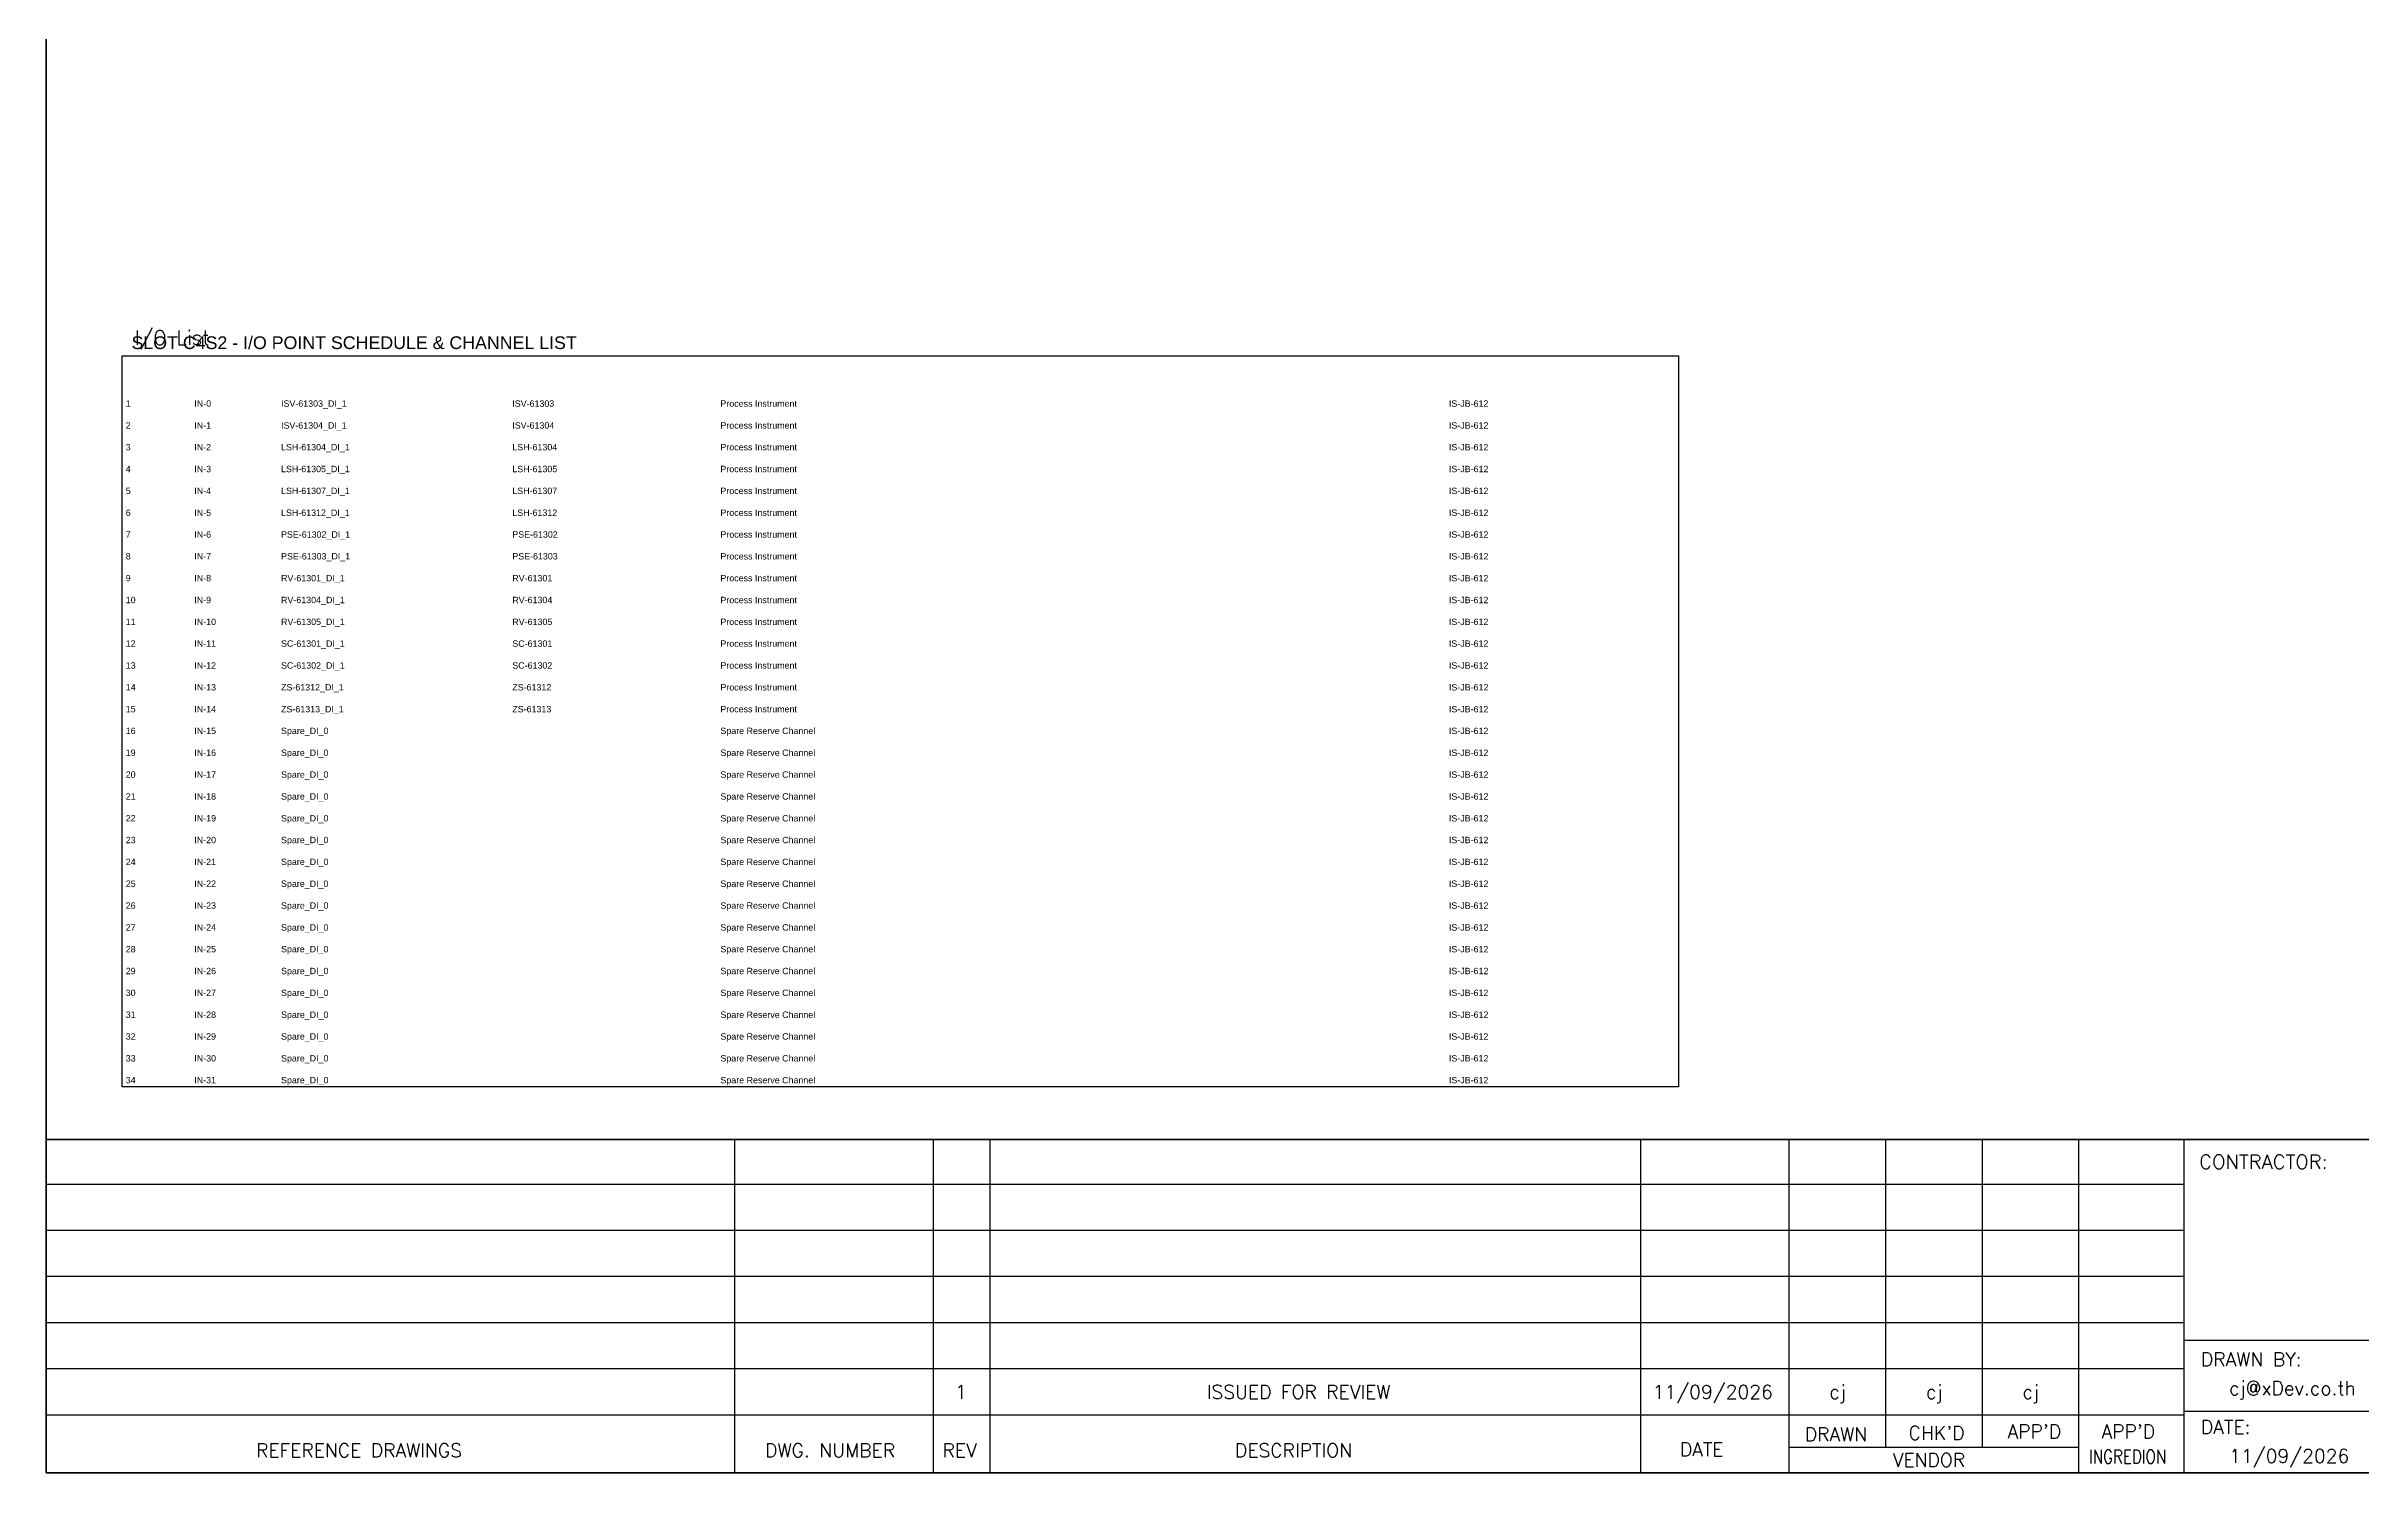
# Model space of a CAD drawing. Header units: millimetres. Extents: x 0 to 66793, y 0 to 2820.
# Drawn here: x 20967 to 22969, y 0 to 1234 of the extents above; entities that cross this region are included whole.
import ezdxf
from ezdxf.enums import TextEntityAlignment as Align

# ---------------------------------------------------------------- set-up
doc = ezdxf.new("R2010")
doc.units = ezdxf.units.MM
for name, color, linetype in [('GT_1', 9, 'Continuous'), ('HELPPOINT', 7, 'Continuous'), ('MEMBER', 7, 'Continuous')]:
    doc.layers.add(name, color=color, linetype=linetype)
doc.styles.add('ROMANS', font='romans.shx', dxfattribs={"width": 0.85, "height": 25})
doc.styles.get("Standard").update_dxf_attribs({"font": 'arial.ttf'})

msp = doc.modelspace()

# ---------------------------------------------------------------- linework, layer by layer
msp.add_lwpolyline([(21032.2, 965.9), (22378, 965.9), (22378, 333.8), (21032.2, 333.8)], close=True)
at = {"layer": 'GT_1', "color": 4}
for p, q in [((21561.9, 0), (21561.9, 288.2)), ((21733.8, 0), (21733.8, 288.2)), ((21782.9, 0), (21782.9, 288.2)), ((22345.6, 0), (22345.6, 288.2)), ((22473.9, 0), (22473.9, 288.2)), ((22557.5, 21.8), (22557.5, 288.2)), ((22641, 21.8), (22641, 288.2)), ((22724.3, 0), (22724.3, 288.2)), ((22815.3, 0), (22815.3, 288.2)), ((22815.3, 249.3), (20966.5, 249.3)), ((22815.3, 209.5), (20966.5, 209.5)), ((22815.3, 169.6), (20966.5, 169.6)), ((22815.3, 129.7), (20966.5, 129.7)), ((23602.3, 114.3), (22815.3, 114.3)), ((22815.3, 89.7), (20966.5, 89.7)), ((22815.2, 49.8), (20966.5, 49.8)), ((23602.3, 52.9), (22815.3, 52.9)), ((22724.3, 21.8), (22473.9, 21.8))]:
    msp.add_line(p, q, dxfattribs=at)
at = {"layer": 'HELPPOINT', "color": 4, "lineweight": 35}
for p, q in [((20966.5, 0), (20966.5, 2704.2)), ((20966.5, 0), (20966.5, 2704.2)), ((24859.8, 0), (20966.5, 0)), ((24859.8, 0), (20966.5, 0))]:
    msp.add_line(p, q, dxfattribs=at)
at = {"layer": 'MEMBER', "color": 4, "lineweight": 35}
msp.add_line((20966.5, 288.2), (24859.8, 288.2), dxfattribs=at)
msp.add_line((20966.5, 288.2), (24859.8, 288.2), dxfattribs=at)

# ---------------------------------------------------------------- texts
at = {"color": 2}
msp.add_text('SLOT C4S2 - I/O POINT SCHEDULE & CHANNEL LIST', height=11, dxfattribs=at).set_placement((21040.2, 971.9))
at = {"color": 7}
for s, p in [('1', (21035.2, 922)), ('IN-0', (21094.5, 922)), ('ISV-61303_DI_1', (21169.5, 922)), ('ISV-61303', (21369.5, 922)), ('Process Instrument', (21549.5, 922)), ('IS-JB-612', (22179.5, 922)), ('2', (21035.2, 903.1)), ('IN-1', (21094.5, 903.1)), ('ISV-61304_DI_1', (21169.5, 903.1)), ('ISV-61304', (21369.5, 903.1)), ('Process Instrument', (21549.5, 903.1)), ('IS-JB-612', (22179.5, 903.1)), ('3', (21035.2, 884.3)), ('IN-2', (21094.5, 884.3)), ('LSH-61304_DI_1', (21169.5, 884.3)), ('LSH-61304', (21369.5, 884.3)), ('Process Instrument', (21549.5, 884.3)), ('IS-JB-612', (22179.5, 884.3)), ('4', (21035.2, 865.4)), ('IN-3', (21094.5, 865.4)), ('LSH-61305_DI_1', (21169.5, 865.4)), ('LSH-61305', (21369.5, 865.4)), ('Process Instrument', (21549.5, 865.4)), ('IS-JB-612', (22179.5, 865.4)), ('5', (21035.2, 846.5)), ('IN-4', (21094.5, 846.5)), ('LSH-61307_DI_1', (21169.5, 846.5)), ('LSH-61307', (21369.5, 846.5)), ('Process Instrument', (21549.5, 846.5)), ('IS-JB-612', (22179.5, 846.5)), ('6', (21035.2, 827.6)), ('IN-5', (21094.5, 827.6)), ('LSH-61312_DI_1', (21169.5, 827.6)), ('LSH-61312', (21369.5, 827.6)), ('Process Instrument', (21549.5, 827.6)), ('IS-JB-612', (22179.5, 827.6)), ('7', (21035.2, 808.8)), ('IN-6', (21094.5, 808.8)), ('PSE-61302_DI_1', (21169.5, 808.8)), ('PSE-61302', (21369.5, 808.8)), ('Process Instrument', (21549.5, 808.8)), ('IS-JB-612', (22179.5, 808.8)), ('8', (21035.2, 789.9)), ('IN-7', (21094.5, 789.9)), ('PSE-61303_DI_1', (21169.5, 789.9)), ('PSE-61303', (21369.5, 789.9)), ('Process Instrument', (21549.5, 789.9)), ('IS-JB-612', (22179.5, 789.9)), ('9', (21035.2, 771)), ('IN-8', (21094.5, 771)), ('RV-61301_DI_1', (21169.5, 771)), ('RV-61301', (21369.5, 771)), ('Process Instrument', (21549.5, 771)), ('IS-JB-612', (22179.5, 771)), ('10', (21035.2, 752.1)), ('IN-9', (21094.5, 752.1)), ('RV-61304_DI_1', (21169.5, 752.1)), ('RV-61304', (21369.5, 752.1)), ('Process Instrument', (21549.5, 752.1)), ('IS-JB-612', (22179.5, 752.1)), ('11', (21035.2, 733.2)), ('IN-10', (21094.5, 733.2)), ('RV-61305_DI_1', (21169.5, 733.2)), ('RV-61305', (21369.5, 733.2)), ('Process Instrument', (21549.5, 733.2)), ('IS-JB-612', (22179.5, 733.2)), ('12', (21035.2, 714.4)), ('13', (21035.2, 695.5)), ('IN-11', (21094.5, 714.4)), ('IN-12', (21094.5, 695.5)), ('SC-61301_DI_1', (21169.5, 714.4)), ('SC-61302_DI_1', (21169.5, 695.5)), ('SC-61301', (21369.5, 714.4)), ('SC-61302', (21369.5, 695.5)), ('Process Instrument', (21549.5, 714.4)), ('Process Instrument', (21549.5, 695.5)), ('IS-JB-612', (22179.5, 714.4)), ('IS-JB-612', (22179.5, 695.5)), ('14', (21035.2, 676.6)), ('IN-13', (21094.5, 676.6)), ('ZS-61312_DI_1', (21169.5, 676.6)), ('ZS-61312', (21369.5, 676.6)), ('Process Instrument', (21549.5, 676.6)), ('IS-JB-612', (22179.5, 676.6)), ('15', (21035.2, 657.7)), ('IN-14', (21094.5, 657.7)), ('ZS-61313_DI_1', (21169.5, 657.7)), ('ZS-61313', (21369.5, 657.7)), ('Process Instrument', (21549.5, 657.7)), ('IS-JB-612', (22179.5, 657.7)), ('16', (21035.2, 638.9)), ('IN-15', (21094.5, 638.9)), ('Spare_DI_0', (21169.5, 638.9)), ('Spare Reserve Channel', (21549.5, 638.9)), ('IS-JB-612', (22179.5, 638.9)), ('19', (21035.2, 620)), ('IN-16', (21094.5, 620)), ('Spare_DI_0', (21169.5, 620)), ('Spare Reserve Channel', (21549.5, 620)), ('IS-JB-612', (22179.5, 620)), ('20', (21035.2, 601.1)), ('IN-17', (21094.5, 601.1)), ('Spare_DI_0', (21169.5, 601.1)), ('Spare Reserve Channel', (21549.5, 601.1)), ('IS-JB-612', (22179.5, 601.1)), ('21', (21035.2, 582.2)), ('IN-18', (21094.5, 582.2)), ('Spare_DI_0', (21169.5, 582.2)), ('Spare Reserve Channel', (21549.5, 582.2)), ('IS-JB-612', (22179.5, 582.2)), ('22', (21035.2, 563.3)), ('IN-19', (21094.5, 563.3)), ('Spare_DI_0', (21169.5, 563.3)), ('Spare Reserve Channel', (21549.5, 563.3)), ('IS-JB-612', (22179.5, 563.3)), ('23', (21035.2, 544.5)), ('IN-20', (21094.5, 544.5)), ('Spare_DI_0', (21169.5, 544.5)), ('Spare Reserve Channel', (21549.5, 544.5)), ('IS-JB-612', (22179.5, 544.5)), ('24', (21035.2, 525.6)), ('IN-21', (21094.5, 525.6)), ('Spare_DI_0', (21169.5, 525.6)), ('Spare Reserve Channel', (21549.5, 525.6)), ('IS-JB-612', (22179.5, 525.6)), ('25', (21035.2, 506.7)), ('IN-22', (21094.5, 506.7)), ('Spare_DI_0', (21169.5, 506.7)), ('Spare Reserve Channel', (21549.5, 506.7)), ('IS-JB-612', (22179.5, 506.7)), ('26', (21035.2, 487.8)), ('IN-23', (21094.5, 487.8)), ('Spare_DI_0', (21169.5, 487.8)), ('Spare Reserve Channel', (21549.5, 487.8)), ('IS-JB-612', (22179.5, 487.8)), ('27', (21035.2, 468.9)), ('IN-24', (21094.5, 468.9)), ('Spare_DI_0', (21169.5, 468.9)), ('Spare Reserve Channel', (21549.5, 468.9)), ('IS-JB-612', (22179.5, 468.9)), ('28', (21035.2, 450.1)), ('IN-25', (21094.5, 450.1)), ('Spare_DI_0', (21169.5, 450.1)), ('Spare Reserve Channel', (21549.5, 450.1)), ('IS-JB-612', (22179.5, 450.1)), ('29', (21035.2, 431.2)), ('IN-26', (21094.5, 431.2)), ('Spare_DI_0', (21169.5, 431.2)), ('Spare Reserve Channel', (21549.5, 431.2)), ('IS-JB-612', (22179.5, 431.2)), ('30', (21035.2, 412.3)), ('IN-27', (21094.5, 412.3)), ('Spare_DI_0', (21169.5, 412.3)), ('Spare Reserve Channel', (21549.5, 412.3)), ('IS-JB-612', (22179.5, 412.3)), ('31', (21035.2, 393.4)), ('IN-28', (21094.5, 393.4)), ('Spare_DI_0', (21169.5, 393.4)), ('Spare Reserve Channel', (21549.5, 393.4)), ('IS-JB-612', (22179.5, 393.4)), ('32', (21035.2, 374.6)), ('33', (21035.2, 355.7)), ('IN-29', (21094.5, 374.6)), ('IN-30', (21094.5, 355.7)), ('Spare_DI_0', (21169.5, 374.6)), ('Spare_DI_0', (21169.5, 355.7)), ('Spare Reserve Channel', (21549.5, 374.6)), ('Spare Reserve Channel', (21549.5, 355.7)), ('IS-JB-612', (22179.5, 374.6)), ('IS-JB-612', (22179.5, 355.7)), ('34', (21035.2, 336.8)), ('IN-31', (21094.5, 336.8)), ('Spare_DI_0', (21169.5, 336.8)), ('Spare Reserve Channel', (21549.5, 336.8)), ('IS-JB-612', (22179.5, 336.8))]:
    msp.add_text(s, height=5.5, dxfattribs=at).set_placement(p)
at = {"layer": 'MEMBER', "color": 4, "ltscale": 0.8, "style": 'ROMANS'}
for s, height, p in [('I/O List', 12.35, (21043.1, 975.6)), ('CONTRACTOR:', 12.35, (22828.4, 262.7)), ('DRAWN BY:', 11.88, (22829.9, 92.1)), ('cj@xDev.co.th', 11.875, (22854.3, 67.2)), ("CHK'D", 11.88, (22577.1, 28.5)), ("APP'D", 11.88, (22662.7, 29.7)), ("APP'D", 11.88, (22743.9, 29.7)), ('DATE:', 11.88, (22829.9, 33.6)), ('REFERENCE DRAWINGS', 11.875, (21147.9, 13.4)), ('DWG. NUMBER', 11.875, (21588.1, 13.4)), ('REV', 11.88, (21741.6, 13.4)), ('DESCRIPTION', 11.875, (21994.5, 13.4)), ('DATE', 11.88, (22379.3, 14.2)), ('DRAWN', 11.88, (22487.3, 27.3)), ('11/09/2026', 11.88, (22854.3, 8.5)), ('VENDOR', 11.88, (22563.4, 5.1))]:
    msp.add_text(s, height=height, dxfattribs=at).set_placement(p)
for s, height, p in [('1', 11.9, (21757.4, 69.9)), ('ISSUED FOR REVIEW', 11.875, (22049.5, 69.9)), ('11/09/2026', 11.88, (22407.7, 69.9)), ('cj', 11.88, (22515.6, 69.9)), ('cj', 11.88, (22599.2, 69.9)), ('cj', 11.88, (22682.7, 69.9))]:
    msp.add_text(s, height=height, dxfattribs=at).set_placement(p, align=Align.MIDDLE_CENTER)
at = {"layer": 'MEMBER', "color": 4, "ltscale": 0.8, "style": 'ROMANS', "width": 0.8}
msp.add_text('INGREDION', height=11.88, dxfattribs=at).set_placement((22733.1, 8))

doc.saveas('drawing.dxf')
